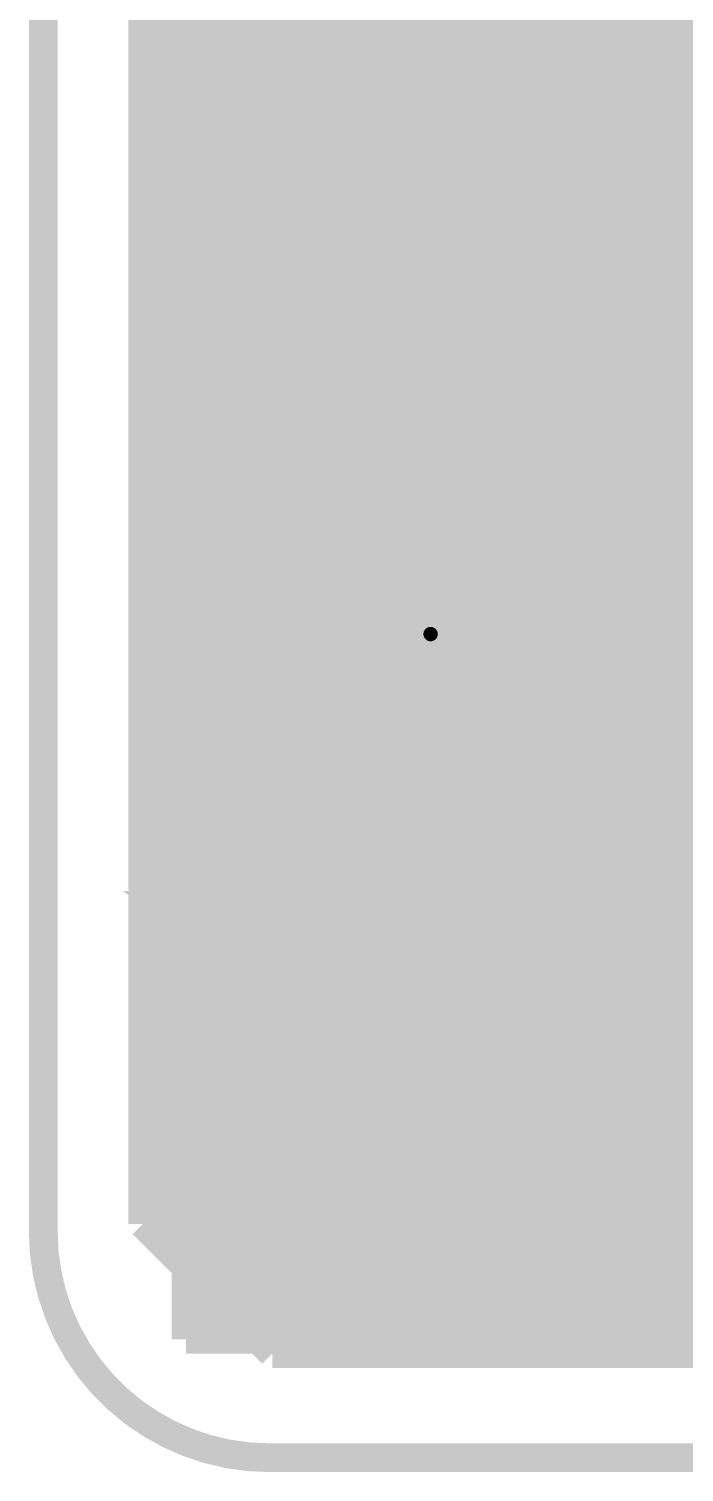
# Model space of a CAD drawing. Extents: x -72 to 72, y -47 to 50.
# Drawn here: x -72.13 to -66.34, y -6.13 to 6.61 of the extents above; entities that cross this region are included whole.
import ezdxf

# ---------------------------------------------------------------- set-up
doc = ezdxf.new("R2010")
doc.units = 0
doc.header["$MEASUREMENT"] = 0
doc.layers.get('0').update_dxf_attribs({"linetype": 'CONTINUOUS'})
for name, color, linetype in [('22-303-0_BOT', 7, 'CONTINUOUS'), ('22-303-0_DRD', 7, 'CONTINUOUS'), ('22-303-0_GND', 6, 'CONTINUOUS'), ('22-303-0_IN1', 4, 'CONTINUOUS'), ('22-303-0_IN2', 3, 'CONTINUOUS'), ('22-303-0_PWR', 5, 'CONTINUOUS'), ('22-303-0_SMB', 10, 'CONTINUOUS'), ('22-303-0_SMT', 14, 'CONTINUOUS'), ('22-303-0_SPT', 12, 'CONTINUOUS'), ('22-303-0_SST', 13, 'CONTINUOUS'), ('22-303-0_TOP', 8, 'CONTINUOUS'), ('THRUHOLE_TAP', 7, 'CONTINUOUS')]:
    doc.layers.add(name, color=color, linetype=linetype)

# ---------------------------------------------------------------- blocks, each defined once
blk = doc.blocks.new('ROUND_29')
at = {"const_width": 2.99974}
blk.add_lwpolyline([(-1.49987, 0, 1), (1.49987, 0, 1)], format="xyb", close=True, dxfattribs=at)
blk = doc.blocks.new('ROUND_48')
at = {"const_width": 0.29972}
blk.add_lwpolyline([(-0.14986, 0, 1), (0.14986, 0, 1)], format="xyb", close=True, dxfattribs=at)
blk = doc.blocks.new('ROUND_77')
at = {"const_width": 3.24993}
blk.add_lwpolyline([(-1.624964, 0, 1), (1.624964, 0, 1)], format="xyb", close=True, dxfattribs=at)
blk = doc.blocks.new('ROUND_81')
at = {"const_width": 0.0635}
blk.add_lwpolyline([(-0.03175, 0, 1), (0.03175, 0, 1)], format="xyb", close=True, dxfattribs=at)
blk = doc.blocks.new('ROUND_53')
at = {"const_width": 0.29972}
blk.add_lwpolyline([(-0.14986, 0, 1), (0.14986, 0, 1)], format="xyb", close=True, dxfattribs=at)
blk = doc.blocks.new('ROUND_82')
at = {"const_width": 0.50038}
blk.add_lwpolyline([(-0.25019, 0, 1), (0.25019, 0, 1)], format="xyb", close=True, dxfattribs=at)
blk = doc.blocks.new('RECTANGLE_2')
blk.add_solid([(0.63627, 0.51308), (0.63627, -0.51308), (-0.63627, 0.51308), (-0.63627, -0.51308)])
blk = doc.blocks.new('ROUND_95')
at = {"const_width": 0.10033}
blk.add_lwpolyline([(-0.050164, 0, 1), (0.050164, 0, 1)], format="xyb", close=True, dxfattribs=at)
blk = doc.blocks.new('ROUND_102')
at = {"const_width": 1.6002}
blk.add_lwpolyline([(-0.8001, 0, 1), (0.8001, 0, 1)], format="xyb", close=True, dxfattribs=at)

msp = doc.modelspace()

# ---------------------------------------------------------------- linework, layer by layer
at = {"layer": '22-303-0_BOT', "const_width": 0.254}
for points in [[(-70.739, 16.637), (-70.739, -4.953)], [(-70.5104, 15.41526), (-70.5104, -4.953)], [(-70.2818, 12.31392), (-70.2818, -4.953)], [(-70.0532, 12.31392), (-70.0532, -4.953)], [(-69.8246, 12.31392), (-69.8246, -4.953)], [(-69.596, 12.31392), (-69.596, -4.953)], [(-69.3674, 12.31392), (-69.3674, -4.953)], [(-69.2912, 6.7056), (-70.739, 6.7056)], [(-69.26326, 6.477), (-70.739, 6.477)], [(-69.21754, 6.2484), (-70.739, 6.2484)], [(-69.15658, 6.0198), (-70.739, 6.0198)], [(-69.1388, 5.96392), (-69.1388, -4.953)], [(-69.0753, 5.7912), (-70.739, 5.7912)], [(-68.97624, 5.5626), (-70.739, 5.5626)], [(-68.9102, 5.43306), (-68.9102, -4.953)], [(-68.85432, 5.334), (-70.739, 5.334)], [(-68.707, 5.1054), (-70.739, 5.1054)], [(-68.6816, 5.0673), (-68.6816, -4.953)], [(-68.53174, 4.8768), (-70.739, 4.8768)], [(-68.453, 4.78536), (-68.453, -4.953)], [(-68.32092, 4.6482), (-70.739, 4.6482)], [(-68.2244, 4.55422), (-68.2244, -4.953)], [(-68.06438, 4.4196), (-70.739, 4.4196)], [(-67.9958, 4.36626), (-67.9958, -4.953)], [(-67.7672, 4.20624), (-67.7672, -4.953)], [(-67.7418, 4.191), (-70.739, 4.191)], [(-67.30238, 3.9624), (-70.739, 3.9624)], [(-67.5386, 4.07416), (-67.5386, -4.953)], [(-67.31, 3.96494), (-67.31, -4.953)], [(-67.0814, 3.87604), (-67.0814, -4.953)], [(-66.50482, 3.7338), (-70.739, 3.7338)], [(-66.8528, 3.80746), (-66.8528, -4.953)], [(-66.6242, 3.75412), (-66.6242, -4.953)], [(-66.3956, 3.71856), (-66.3956, -4.953)], [(-50.25898, 3.5052), (-70.739, 3.5052)], [(-50.19294, 3.2766), (-70.739, 3.2766)], [(-49.98466, 3.048), (-70.739, 3.048)], [(-42.38244, 2.8194), (-70.739, 2.8194)], [(-42.15384, 2.5908), (-70.739, 2.5908)], [(-42.10558, 2.3622), (-70.739, 2.3622)], [(-42.0243, 2.1336), (-70.739, 2.1336)], [(-42.0243, 1.905), (-70.739, 1.905)], [(-42.0243, 1.6764), (-70.739, 1.6764)], [(-42.0243, 1.4478), (-70.739, 1.4478)], [(-52.8574, 1.2192), (-70.739, 1.2192)], [(-52.8574, 0.9906), (-70.739, 0.9906)], [(-52.8574, 0.762), (-70.739, 0.762)], [(-52.8574, 0.5334), (-70.739, 0.5334)], [(-52.8574, 0.3048), (-70.739, 0.3048)], [(-52.8574, 0.0762), (-70.739, 0.0762)], [(-52.8574, -0.1524), (-70.739, -0.1524)], [(-52.8574, -0.381), (-70.739, -0.381)], [(-52.8574, -0.6096), (-70.739, -0.6096)], [(-52.8574, -0.8382), (-70.739, -0.8382)], [(-52.8574, -1.0668), (-70.739, -1.0668)], [(-52.8574, -1.2954), (-70.739, -1.2954)], [(-52.4764, -1.524), (-70.739, -1.524)], [(-52.4764, -1.7526), (-70.739, -1.7526)], [(-52.4764, -1.9812), (-70.739, -1.9812)], [(-52.57546, -2.2098), (-70.739, -2.2098)], [(-52.66436, -2.4384), (-70.739, -2.4384)], [(-52.66182, -2.667), (-70.739, -2.667)], [(-52.55768, -2.8956), (-70.739, -2.8956)], [(-63.71844, -3.1242), (-70.739, -3.1242)], [(-63.9826, -3.3528), (-70.739, -3.3528)], [(-64.11468, -3.5814), (-70.739, -3.5814)], [(-64.17564, -3.81), (-70.739, -3.81)], [(-64.18072, -4.0386), (-70.739, -4.0386)], [(-64.12484, -4.2672), (-70.739, -4.2672)], [(-64.00038, -4.4958), (-70.739, -4.4958)], [(-63.78702, -4.7244), (-70.739, -4.7244)], [(-63.55842, -4.953), (-70.739, -4.953)]]:
    msp.add_lwpolyline(points, dxfattribs=at)
msp.add_lwpolyline([(-69.3039, 7.00024, 0.4142136), (-65.99936, 3.6957)], format="xyb", dxfattribs=at)
at = {"layer": '22-303-0_DRD', "const_width": 0.254}
for points in [[(-71.99884, -4.0005), (-71.99884, 15.99946)], [(-66.63436, 6.74624), (-66.25336, 6.36524)], [(-66.25336, 6.36524), (-65.74536, 6.36524)], [(-67.945, 1.905), (-69.215, 0.635)], [(-67.945, 0.635), (-69.215, 1.905)], [(69.99986, -5.99948), (-69.99986, -5.99948)]]:
    msp.add_lwpolyline(points, dxfattribs=at)
msp.add_lwpolyline([(-71.99884, -4.0005, 0.4142136), (-69.99986, -5.99948)], format="xyb", dxfattribs=at)
at = {"layer": '22-303-0_GND', "const_width": 0.254}
for points in [[(-71.99884, -4.0005), (-71.99884, 15.99946)], [(69.99986, -5.99948), (-69.99986, -5.99948)]]:
    msp.add_lwpolyline(points, dxfattribs=at)
msp.add_lwpolyline([(-71.99884, -4.0005, 0.4142136), (-69.99986, -5.99948)], format="xyb", dxfattribs=at)
at = {"layer": '22-303-0_IN1', "const_width": 0.254}
for points in [[(-69.5198, 16.8402), (-69.5198, -5.08)], [(-69.7484, 16.6116), (-69.7484, -5.08)], [(-69.977, 16.383), (-69.977, -5.08)], [(-70.2056, 16.1544), (-70.2056, -4.8514)], [(-70.4342, 15.9258), (-70.4342, -4.6228)], [(-70.6628, 15.6972), (-70.6628, -4.3942)], [(-70.8914, 15.4686), (-70.8914, -4.1656)], [(-71.12, 15.24), (-71.12, -3.937)], [(-69.2912, 6.70052), (-69.2912, -5.08)], [(-69.2785, 6.5786), (-71.12, 6.5786)], [(-69.2404, 6.35), (-71.12, 6.35)], [(-69.18452, 6.1214), (-71.12, 6.1214)], [(-69.1134, 5.8928), (-71.12, 5.8928)], [(-69.0626, 5.75818), (-69.0626, 1.63322)], [(-69.02196, 5.6642), (-71.12, 5.6642)], [(-68.9102, 5.4356), (-71.12, 5.4356)], [(-68.834, 5.29844), (-68.834, 1.81864)], [(-68.77558, 5.207), (-71.12, 5.207)], [(-68.61302, 4.9784), (-71.12, 4.9784)], [(-68.6054, 4.9657), (-68.6054, 1.87452)], [(-68.41998, 4.7498), (-71.12, 4.7498)], [(-68.3768, 4.70408), (-68.3768, 1.83896)], [(-68.1863, 4.5212), (-71.12, 4.5212)], [(-68.1482, 4.48818), (-68.1482, 1.69164)], [(-67.8942, 4.2926), (-71.12, 4.2926)], [(-67.9196, 4.30784), (-67.9196, -5.08)], [(-67.691, 4.16052), (-67.691, -5.08)], [(-67.51828, 4.064), (-71.12, 4.064)], [(-67.4624, 4.03606), (-67.4624, -5.08)], [(-66.9544, 3.8354), (-71.12, 3.8354)], [(-67.2338, 3.93446), (-67.2338, -5.08)], [(-67.0052, 3.85064), (-67.0052, -5.08)], [(-66.7766, 3.78714), (-66.7766, -5.08)], [(-66.548, 3.74142), (-66.548, -5.08)], [(-66.3194, 3.71094), (-66.3194, -5.08)], [(-50.25898, 3.6068), (-71.12, 3.6068)], [(-50.23358, 3.3782), (-71.12, 3.3782)], [(-50.10404, 3.1496), (-71.12, 3.1496)], [(-49.59604, 2.921), (-71.12, 2.921)], [(-49.36744, 2.6924), (-71.12, 2.6924)], [(-49.13884, 2.4638), (-71.12, 2.4638)], [(-48.91024, 2.2352), (-71.12, 2.2352)], [(-48.68164, 2.0066), (-71.12, 2.0066)], [(-68.90766, 1.778), (-71.12, 1.778)], [(-48.45304, 1.778), (-68.25234, 1.778)], [(-69.11594, 1.5494), (-71.12, 1.5494)], [(-48.22444, 1.5494), (-68.04406, 1.5494)], [(-69.18198, 1.3208), (-71.12, 1.3208)], [(-47.99584, 1.3208), (-67.97802, 1.3208)], [(-69.15658, 1.0922), (-71.12, 1.0922)], [(-47.76724, 1.0922), (-68.00088, 1.0922)], [(-69.0626, 0.90678), (-69.0626, -5.08)], [(-69.02704, 0.8636), (-71.12, 0.8636)], [(-68.1482, 0.84582), (-68.1482, -5.08)], [(-47.53864, 0.8636), (-68.13296, 0.8636)], [(-68.834, 0.72136), (-68.834, -5.08)], [(-68.6054, 0.66548), (-68.6054, -5.08)], [(-68.3768, 0.70104), (-68.3768, -5.08)], [(-32.57296, 0.635), (-71.12, 0.635)], [(-32.81172, 0.4064), (-71.12, 0.4064)], [(-32.94888, 0.1778), (-71.12, 0.1778)], [(-33.02254, -0.0508), (-71.12, -0.0508)], [(-33.04286, -0.2794), (-71.12, -0.2794)], [(-33.01746, -0.508), (-71.12, -0.508)], [(-32.94126, -0.7366), (-71.12, -0.7366)], [(-39.15664, -0.9652), (-71.12, -0.9652)], [(-52.85994, -1.1938), (-71.12, -1.1938)], [(-53.19268, -1.4224), (-71.12, -1.4224)], [(-53.29682, -1.651), (-71.12, -1.651)], [(-53.29936, -1.8796), (-71.12, -1.8796)], [(-53.21046, -2.1082), (-71.12, -2.1082)], [(-52.93614, -2.3368), (-71.12, -2.3368)], [(-52.67452, -2.5654), (-71.12, -2.5654)], [(-52.61864, -2.794), (-71.12, -2.794)], [(-52.43322, -3.0226), (-71.12, -3.0226)], [(-32.44596, -3.2512), (-71.12, -3.2512)], [(-63.64224, -3.4798), (-71.12, -3.4798)], [(-63.8048, -3.7084), (-71.12, -3.7084)], [(-71.12, -3.937), (-69.977, -5.08)], [(-63.85052, -3.937), (-71.12, -3.937)], [(-63.8048, -4.1656), (-70.8914, -4.1656)], [(-63.64224, -4.3942), (-70.6628, -4.3942)], [(13.13688, -4.6228), (-70.4342, -4.6228)], [(13.26896, -4.8514), (-70.2056, -4.8514)], [(23.04034, -5.08), (-69.977, -5.08)]]:
    msp.add_lwpolyline(points, dxfattribs=at)
for points in [[(-69.3039, 7.00024, 0.4142136), (-65.99936, 3.6957)], [(-68.58, 1.87452, 0.4142136), (-69.18452, 1.27)], [(-67.97548, 1.27, 0.4142136), (-68.58, 1.87452)], [(-69.18452, 1.27, 0.4142136), (-68.58, 0.66548)], [(-68.58, 0.66548, 0.4142136), (-67.97548, 1.27)]]:
    msp.add_lwpolyline(points, format="xyb", dxfattribs=at)
at = {"layer": '22-303-0_IN2', "const_width": 0.254}
for points in [[(-70.2818, 17.145), (-70.2818, -4.953)], [(-70.5104, 16.9418), (-70.5104, -4.953)], [(-70.739, 16.637), (-70.739, -4.953)], [(-70.0532, 10.53592), (-70.0532, -4.953)], [(-69.8246, 10.53592), (-69.8246, -4.953)], [(-69.596, 10.53592), (-69.596, -4.953)], [(-69.3674, 10.53592), (-69.3674, -4.953)], [(-69.2912, 6.7056), (-70.739, 6.7056)], [(-69.26326, 6.477), (-70.739, 6.477)], [(-69.21754, 6.2484), (-70.739, 6.2484)], [(-69.15658, 6.0198), (-70.739, 6.0198)], [(-69.1388, 5.96392), (-69.1388, -4.953)], [(-69.0753, 5.7912), (-70.739, 5.7912)], [(-68.97624, 5.5626), (-70.739, 5.5626)], [(-68.9102, 5.43306), (-68.9102, -4.953)], [(-68.85432, 5.334), (-70.739, 5.334)], [(-68.707, 5.1054), (-70.739, 5.1054)], [(-68.6816, 5.0673), (-68.6816, -4.953)], [(-68.53174, 4.8768), (-70.739, 4.8768)], [(-68.453, 4.78536), (-68.453, -4.953)], [(-68.32092, 4.6482), (-70.739, 4.6482)], [(-68.2244, 4.55422), (-68.2244, -4.953)], [(-68.06438, 4.4196), (-70.739, 4.4196)], [(-67.9958, 4.36626), (-67.9958, -4.953)], [(-67.7672, 4.20624), (-67.7672, -4.953)], [(-67.7418, 4.191), (-70.739, 4.191)], [(-67.30238, 3.9624), (-70.739, 3.9624)], [(-67.5386, 4.07416), (-67.5386, -4.953)], [(-67.31, 3.96494), (-67.31, -4.953)], [(-67.0814, 3.87604), (-67.0814, -4.953)], [(-66.50482, 3.7338), (-70.739, 3.7338)], [(-66.8528, 3.80746), (-66.8528, -4.953)], [(-66.6242, 3.75412), (-66.6242, -4.953)], [(-66.3956, 3.71856), (-66.3956, -4.953)], [(-50.25898, 3.5052), (-70.739, 3.5052)], [(-50.19294, 3.2766), (-70.739, 3.2766)], [(-49.98466, 3.048), (-70.739, 3.048)], [(-47.71644, 2.8194), (-70.739, 2.8194)], [(-47.48784, 2.5908), (-70.739, 2.5908)], [(-47.25924, 2.3622), (-70.739, 2.3622)], [(-47.03064, 2.1336), (-70.739, 2.1336)], [(-46.80204, 1.905), (-70.739, 1.905)], [(-46.57344, 1.6764), (-70.739, 1.6764)], [(-46.34484, 1.4478), (-70.739, 1.4478)], [(-46.11624, 1.2192), (-70.739, 1.2192)], [(-45.88764, 0.9906), (-70.739, 0.9906)], [(-45.60824, 0.762), (-70.739, 0.762)], [(-32.69742, 0.5334), (-70.739, 0.5334)], [(-32.88284, 0.3048), (-70.739, 0.3048)], [(-32.98698, 0.0762), (-70.739, 0.0762)], [(-33.03778, -0.1524), (-70.739, -0.1524)], [(-33.03778, -0.381), (-70.739, -0.381)], [(-32.99206, -0.6096), (-70.739, -0.6096)], [(-32.88792, -0.8382), (-70.739, -0.8382)], [(-48.66894, -1.0668), (-70.739, -1.0668)], [(-49.89322, -1.2954), (-70.739, -1.2954)], [(-50.07864, -1.524), (-70.739, -1.524)], [(-50.13452, -1.7526), (-70.739, -1.7526)], [(-52.30114, -1.9812), (-70.739, -1.9812)], [(-52.57546, -2.2098), (-70.739, -2.2098)], [(-52.66436, -2.4384), (-70.739, -2.4384)], [(-52.66182, -2.667), (-70.739, -2.667)], [(-52.55768, -2.8956), (-70.739, -2.8956)], [(-52.22494, -3.1242), (-70.739, -3.1242)], [(-63.40094, -3.3528), (-70.739, -3.3528)], [(-63.73368, -3.5814), (-70.739, -3.5814)], [(-63.83782, -3.81), (-70.739, -3.81)], [(-63.84036, -4.0386), (-70.739, -4.0386)], [(-63.75146, -4.2672), (-70.739, -4.2672)], [(-63.47714, -4.4958), (-70.739, -4.4958)], [(-3.85064, -4.7244), (-70.739, -4.7244)], [(-3.62204, -4.953), (-70.739, -4.953)]]:
    msp.add_lwpolyline(points, dxfattribs=at)
msp.add_lwpolyline([(-69.3039, 7.00024, 0.4142136), (-65.99936, 3.6957)], format="xyb", dxfattribs=at)
at = {"layer": '22-303-0_PWR', "const_width": 0.254}
for points in [[(-71.99884, -4.0005), (-71.99884, 15.99946)], [(69.99986, -5.99948), (-69.99986, -5.99948)]]:
    msp.add_lwpolyline(points, dxfattribs=at)
msp.add_lwpolyline([(-71.99884, -4.0005, 0.4142136), (-69.99986, -5.99948)], format="xyb", dxfattribs=at)
at = {"layer": '22-303-0_SST', "const_width": 0.1524}
for points in [[(-67.79006, 3.302), (-67.9577, 3.36042), (-68.12788, 3.36042), (-68.29806, 3.302), (-68.29806, 2.9464), (-68.12788, 2.88544), (-67.9577, 2.88544), (-67.79006, 2.9464), (-67.79006, 3.302), (-67.61988, 3.36042), (-67.4497, 3.36042), (-67.28206, 3.302), (-67.28206, 2.9464), (-67.4497, 2.88544), (-67.61988, 2.88544), (-67.79006, 2.9464)], [(-67.79006, 2.4638), (-67.9577, 2.52222), (-68.12788, 2.52222), (-68.29806, 2.4638), (-68.29806, 2.1082), (-68.12788, 2.04724), (-67.9577, 2.04724), (-67.79006, 2.1082), (-67.79006, 2.4638), (-67.61988, 2.52222), (-67.4497, 2.52222), (-67.28206, 2.4638), (-67.28206, 2.1082), (-67.4497, 2.04724), (-67.61988, 2.04724), (-67.79006, 2.1082)], [(-64.008, -3.302), (-66.802, -3.302), (-66.802, 2.032), (-64.008, 2.032), (-64.008, -3.302)], [(-67.79006, 1.20904), (-67.79006, 1.56464), (-67.9577, 1.68402), (-68.12788, 1.68402), (-68.29806, 1.56464), (-68.29806, 1.20904), (-67.28206, 1.20904)], [(-67.79006, 1.50622), (-67.28206, 1.68402)], [(-69.215, 0.508), (-67.945, 0.508), (-67.691, 0.254), (-67.691, -3.048), (-69.469, -3.048), (-69.469, 0.254), (-69.215, 0.508)], [(-70.03796, -0.41402), (-70.20814, -0.5334), (-70.37578, -0.59182), (-70.71614, -0.59182), (-70.88378, -0.5334), (-71.05396, -0.41402), (-71.05396, -0.29718), (-70.88378, -0.1778), (-70.71614, -0.11938), (-70.37578, -0.11938), (-70.20814, -0.1778), (-70.03796, -0.29718), (-70.03796, -0.41402)], [(-70.03796, -0.95758), (-70.03796, -1.1938)], [(-70.03796, -1.07442), (-71.05396, -1.07442), (-70.88378, -1.1938)], [(-69.469, -1.016), (-67.691, -1.016)], [(-70.03796, -1.6764), (-70.03796, -2.09042), (-71.05396, -2.09042)], [(-70.03796, -2.92862), (-70.03796, -2.57302), (-70.37578, -2.45618), (-70.71614, -2.45618), (-71.05396, -2.57302), (-71.05396, -2.92862)], [(-70.03796, -2.8702), (-71.05396, -2.8702)]]:
    msp.add_lwpolyline(points, dxfattribs=at)
at = {"layer": '22-303-0_TOP'}
for points, const_width in [([(-70.739, 16.891), (-70.739, -4.953)], 0.254), ([(-70.5104, 16.891), (-70.5104, -4.953)], 0.254), ([(-70.2818, 12.31392), (-70.2818, -4.953)], 0.254), ([(-70.0532, 12.31392), (-70.0532, -4.953)], 0.254), ([(-69.8246, 12.31392), (-69.8246, -4.953)], 0.254), ([(-69.596, 12.31392), (-69.596, -4.953)], 0.254), ([(-69.3674, 12.31392), (-69.3674, 0.56388)], 0.254), ([(-69.2912, 6.7056), (-70.739, 6.7056)], 0.254), ([(-69.26326, 6.477), (-70.739, 6.477)], 0.254), ([(-69.21754, 6.2484), (-70.739, 6.2484)], 0.254), ([(-69.15658, 6.0198), (-70.739, 6.0198)], 0.254), ([(-69.1388, 5.96392), (-69.1388, 0.56388)], 0.254), ([(-69.0753, 5.7912), (-70.739, 5.7912)], 0.254), ([(-68.97624, 5.5626), (-70.739, 5.5626)], 0.254), ([(-68.9102, 5.43306), (-68.9102, 0.56388)], 0.254), ([(-68.85432, 5.334), (-70.739, 5.334)], 0.254), ([(-68.707, 5.1054), (-70.739, 5.1054)], 0.254), ([(-68.6816, 5.0673), (-68.6816, 0.56388)], 0.254), ([(-68.53174, 4.8768), (-70.739, 4.8768)], 0.254), ([(-68.453, 4.78536), (-68.453, 0.56388)], 0.254), ([(-68.32092, 4.6482), (-70.739, 4.6482)], 0.254), ([(-68.2244, 4.55422), (-68.2244, 0.56388)], 0.254), ([(-68.06438, 4.4196), (-70.739, 4.4196)], 0.254), ([(-67.9958, 4.36626), (-67.9958, 0.56388)], 0.254), ([(-67.7672, 4.20624), (-67.7672, 0.56388)], 0.254), ([(-67.7418, 4.191), (-70.739, 4.191)], 0.254), ([(-67.30238, 3.9624), (-70.739, 3.9624)], 0.254), ([(-67.5386, 4.07416), (-67.5386, -0.8636)], 0.254), ([(-67.31, 3.96494), (-67.31, -0.8636)], 0.254), ([(-67.0814, 3.87604), (-67.0814, -0.8636)], 0.254), ([(-66.50482, 3.7338), (-70.739, 3.7338)], 0.254), ([(-66.8528, 3.80746), (-66.8528, -0.8636)], 0.254), ([(-66.6242, 3.75412), (-66.6242, -0.8636)], 0.254), ([(-66.3956, 3.71856), (-66.3956, 1.8542)], 0.254), ([(-61.8998, 3.5052), (-70.739, 3.5052)], 0.254), ([(-61.8998, 3.2766), (-70.739, 3.2766)], 0.254), ([(-61.97346, 3.048), (-70.739, 3.048)], 0.254), ([(-62.19952, 2.8194), (-70.739, 2.8194)], 0.254), ([(-62.42812, 2.5908), (-70.739, 2.5908)], 0.254), ([(-62.65672, 2.3622), (-70.739, 2.3622)], 0.254), ([(-62.88278, 2.1336), (-70.739, 2.1336)], 0.254), ([(-63.11138, 1.905), (-70.739, 1.905)], 0.254), ([(-66.6115, 1.8542), (-66.6115, 0.2286)], 0.254), ([(-64.1985, 1.8542), (-66.6115, 1.8542)], 0.254), ([(-66.6115, 1.6764), (-70.739, 1.6764)], 0.254), ([(-66.6115, 1.4478), (-70.739, 1.4478)], 0.254), ([(-68.58, 1.27), (-68.58, -0.254)], 0.635), ([(-66.6115, 1.2192), (-70.739, 1.2192)], 0.254), ([(-66.6115, 0.9906), (-70.739, 0.9906)], 0.254), ([(-66.6115, 0.762), (-70.739, 0.762)], 0.254), ([(-69.52234, 0.5334), (-70.739, 0.5334)], 0.254), ([(-69.52234, 0.56388), (-69.52234, -1.07188)], 0.254), ([(-67.63766, 0.56388), (-69.52234, 0.56388)], 0.254), ([(-68.58, 0.56388), (-68.58, -0.254)], 0.254), ([(-67.63766, 0.56388), (-67.63766, -0.8636)], 0.254), ([(-66.6115, 0.5334), (-67.63766, 0.5334)], 0.254), ([(-69.52234, 0.3048), (-70.739, 0.3048)], 0.254), ([(-66.6115, 0.3048), (-67.63766, 0.3048)], 0.254), ([(-64.1985, 0.2286), (-66.6115, 0.2286)], 0.254), ([(-66.3956, 0.2286), (-66.3956, -0.8636)], 0.254), ([(-69.52234, 0.0762), (-70.739, 0.0762)], 0.254), ([(-61.8998, 0.0762), (-67.63766, 0.0762)], 0.254), ([(-69.52234, -0.1524), (-70.739, -0.1524)], 0.254), ([(-69.52234, -0.254), (-68.58, -0.254)], 0.254), ([(-67.63766, -0.254), (-68.58, -0.254)], 0.254), ([(-61.8998, -0.1524), (-67.63766, -0.1524)], 0.254), ([(-69.52234, -0.381), (-70.739, -0.381)], 0.254), ([(-61.8998, -0.381), (-67.63766, -0.381)], 0.254), ([(-69.52234, -0.6096), (-70.739, -0.6096)], 0.254), ([(-61.8998, -0.6096), (-67.63766, -0.6096)], 0.254), ([(-69.52234, -0.8382), (-70.739, -0.8382)], 0.254), ([(-61.8998, -0.8382), (-67.63766, -0.8382)], 0.254), ([(-65.659, -0.8636), (-67.63766, -0.8636)], 0.254), ([(-68.69684, -1.0668), (-70.739, -1.0668)], 0.254), ([(-68.70192, -1.07188), (-69.52234, -1.07188)], 0.254), ([(-69.3674, -1.07188), (-69.3674, -1.46812)], 0.254), ([(-69.1388, -1.07188), (-69.1388, -1.46812)], 0.254), ([(-68.9102, -1.07188), (-68.9102, -1.28778)], 0.254), ([(-68.70192, -1.07188), (-68.86194, -1.2319)], 0.254), ([(-68.91528, -1.2954), (-70.739, -1.2954)], 0.254), ([(-68.58, -2.286), (-68.58, -1.524), (-68.326, -1.27), (-65.659, -1.27), (-65.405, -1.524), (-65.405, -2.3114)], 0.2032), ([(-69.52234, -1.524), (-70.739, -1.524)], 0.254), ([(-68.98132, -1.46812), (-69.52234, -1.46812)], 0.254), ([(-69.52234, -1.46812), (-69.52234, -3.10388)], 0.254), ([(-69.52234, -1.7526), (-70.739, -1.7526)], 0.254), ([(-67.63766, -1.6764), (-67.63766, -3.10388)], 0.254), ([(-66.6115, -1.6764), (-67.63766, -1.6764)], 0.254), ([(-66.6115, -1.7526), (-67.63766, -1.7526)], 0.254), ([(-67.5386, -1.6764), (-67.5386, -4.953)], 0.254), ([(-67.31, -1.6764), (-67.31, -4.953)], 0.254), ([(-67.0814, -1.6764), (-67.0814, -4.953)], 0.254), ([(-66.8528, -1.6764), (-66.8528, -4.953)], 0.254), ([(-66.6242, -1.6764), (-66.6242, -4.953)], 0.254), ([(-66.6115, -1.6764), (-66.6115, -3.1242)], 0.254), ([(-69.52234, -1.9812), (-70.739, -1.9812)], 0.254), ([(-66.6115, -1.9812), (-67.63766, -1.9812)], 0.254), ([(-69.52234, -2.2098), (-70.739, -2.2098)], 0.254), ([(-66.6115, -2.2098), (-67.63766, -2.2098)], 0.254), ([(-69.52234, -2.4384), (-70.739, -2.4384)], 0.254), ([(-66.6115, -2.4384), (-67.63766, -2.4384)], 0.254), ([(-69.52234, -2.667), (-70.739, -2.667)], 0.254), ([(-66.6115, -2.667), (-67.63766, -2.667)], 0.254), ([(-69.52234, -2.8956), (-70.739, -2.8956)], 0.254), ([(-66.6115, -2.8956), (-67.63766, -2.8956)], 0.254), ([(-63.76162, -3.1242), (-70.739, -3.1242)], 0.254), ([(-67.63766, -3.10388), (-69.52234, -3.10388)], 0.254), ([(-69.3674, -3.10388), (-69.3674, -4.953)], 0.254), ([(-69.1388, -3.10388), (-69.1388, -4.953)], 0.254), ([(-68.9102, -3.10388), (-68.9102, -4.953)], 0.254), ([(-68.6816, -3.10388), (-68.6816, -4.953)], 0.254), ([(-68.453, -3.10388), (-68.453, -4.953)], 0.254), ([(-68.2244, -3.10388), (-68.2244, -4.953)], 0.254), ([(-67.9958, -3.10388), (-67.9958, -4.953)], 0.254), ([(-67.7672, -3.10388), (-67.7672, -4.953)], 0.254), ([(-64.1985, -3.1242), (-66.6115, -3.1242)], 0.254), ([(-66.3956, -3.1242), (-66.3956, -4.953)], 0.254), ([(-63.9826, -3.3528), (-70.739, -3.3528)], 0.254), ([(-64.11468, -3.5814), (-70.739, -3.5814)], 0.254), ([(-64.17564, -3.81), (-70.739, -3.81)], 0.254), ([(-64.18072, -4.0386), (-70.739, -4.0386)], 0.254), ([(-64.12484, -4.2672), (-70.739, -4.2672)], 0.254), ([(-64.00038, -4.4958), (-70.739, -4.4958)], 0.254), ([(-63.75908, -4.7244), (-70.739, -4.7244)], 0.254), ([(-36.38042, -4.953), (-70.739, -4.953)], 0.254)]:
    msp.add_lwpolyline(points, dxfattribs=dict(at, const_width=const_width))
at = {"layer": '22-303-0_TOP', "const_width": 0.254}
for points in [[(-69.3039, 7.00024, 0.4142136), (-65.99936, 3.6957)], [(-68.86702, -1.23698, 0.1631868), (-68.98203, -1.46802)], [(-68.86702, -1.23698, 0.1631868), (-68.98203, -1.46802)]]:
    msp.add_lwpolyline(points, format="xyb", dxfattribs=at)

# ---------------------------------------------------------------- block references
at = {"layer": '22-303-0_BOT'}
for name, p in [('ROUND_29', (-65.99936, 7.00024)), ('ROUND_48', (-68.58, 1.27))]:
    msp.add_blockref(name, p, dxfattribs=at)
at = {"layer": '22-303-0_GND'}
for name, p in [('ROUND_77', (-65.99936, 7.00024)), ('ROUND_81', (-68.58, 1.27))]:
    msp.add_blockref(name, p, dxfattribs=at)
at = {"layer": '22-303-0_IN1'}
for name, p in [('ROUND_29', (-65.99936, 7.00024)), ('ROUND_53', (-68.58, 1.27))]:
    msp.add_blockref(name, p, dxfattribs=at)
at = {"layer": '22-303-0_IN2'}
for name, p in [('ROUND_29', (-65.99936, 7.00024)), ('ROUND_53', (-68.58, 1.27))]:
    msp.add_blockref(name, p, dxfattribs=at)
at = {"layer": '22-303-0_PWR'}
for name, p in [('ROUND_77', (-65.99936, 7.00024)), ('ROUND_82', (-68.58, 1.27))]:
    msp.add_blockref(name, p, dxfattribs=at)
at = {"layer": '22-303-0_SMB'}
msp.add_blockref('ROUND_29', (-65.99936, 7.00024), dxfattribs=at)
at = {"layer": '22-303-0_SMT'}
for name, p in [('ROUND_29', (-65.99936, 7.00024)), ('RECTANGLE_2', (-68.58, -0.254)), ('RECTANGLE_2', (-68.58, -2.286))]:
    msp.add_blockref(name, p, dxfattribs=at)
at = {"layer": '22-303-0_SPT'}
for p in [(-68.58, -0.254), (-68.58, -2.286)]:
    msp.add_blockref('RECTANGLE_2', p, dxfattribs=at)
at = {"layer": '22-303-0_TOP'}
for name, p in [('ROUND_29', (-65.99936, 7.00024)), ('ROUND_48', (-68.58, 1.27)), ('RECTANGLE_2', (-68.58, -0.254)), ('RECTANGLE_2', (-68.58, -2.286))]:
    msp.add_blockref(name, p, dxfattribs=at)
at = {"layer": 'THRUHOLE_TAP'}
for name, p in [('ROUND_102', (-65.99936, 7.00024)), ('ROUND_95', (-68.58, 1.27))]:
    msp.add_blockref(name, p, dxfattribs=at)

doc.saveas('drawing.dxf')
